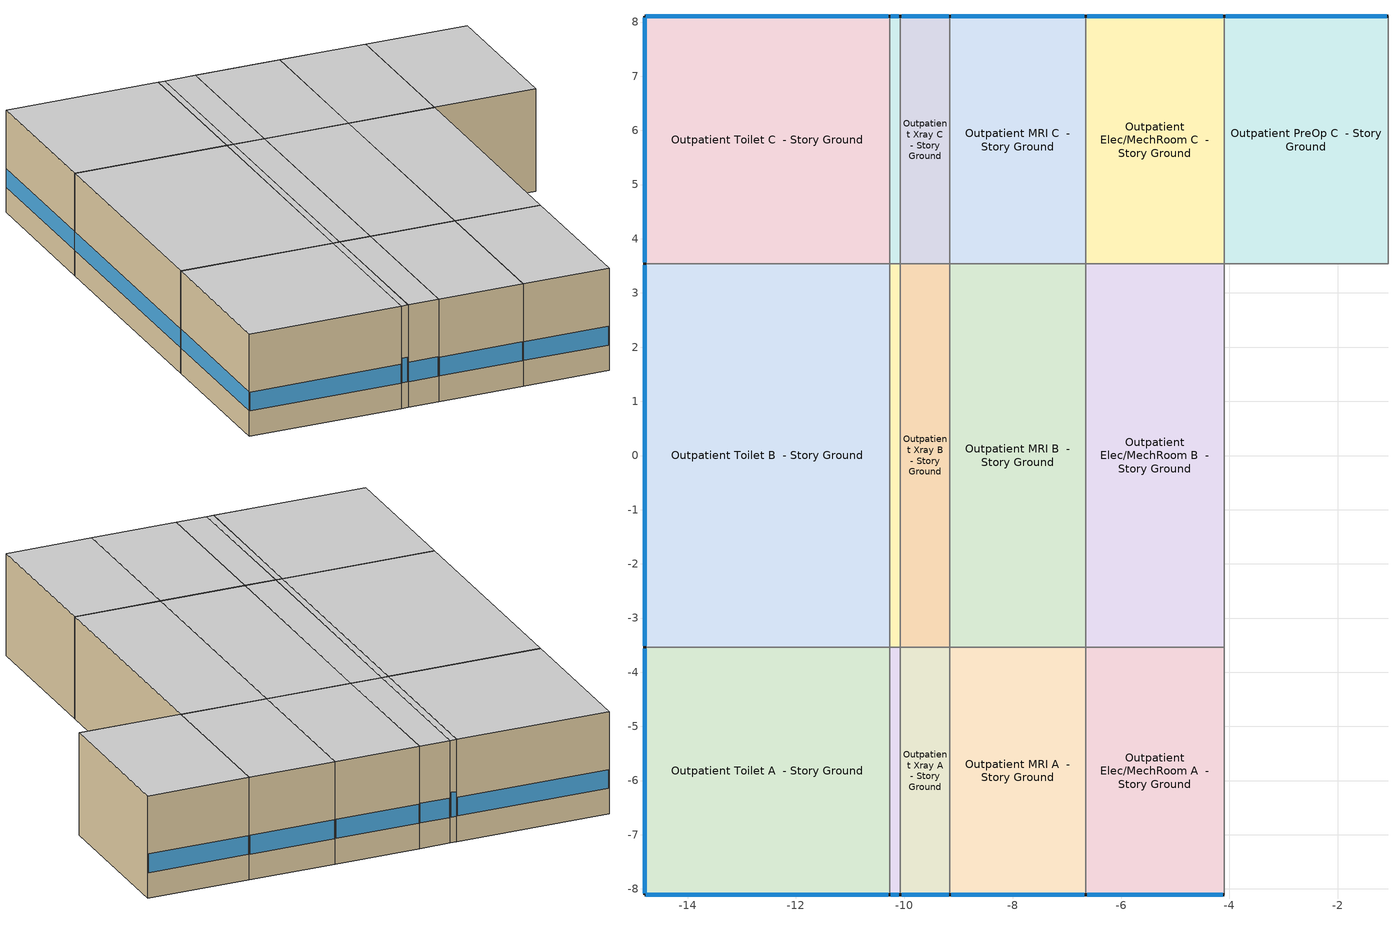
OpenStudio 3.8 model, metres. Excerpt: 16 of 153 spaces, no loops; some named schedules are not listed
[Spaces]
Outpatient Toilet A  - Story Ground
 floor ground (Foundation F 126 Perim 91 Area 2068): -14.8,-8.11 -14.8,-3.54 -10.27,-3.54 -10.27,-8.11 z0
 wall outside: -14.8,-3.54 -14.8,-8.11 -10.27,-8.11 z0:3.05
 wall to Outpatient Toilet B  - Story Ground: -10.27,-3.54 -14.8,-3.54 z0:3.05
 wall to Outpatient Cafe A  - Story Ground: -10.27,-8.11 -10.27,-3.54 z0:3.05
 window (Window U-0.75 SHGC 0.48): -14.8,-3.56 -14.8,-8.08 / -14.77,-8.11 -10.3,-8.11 z0.76:1.32
 ceiling adiabatic (Typical Interior Ceiling): -10.27,-8.11 -10.27,-3.54 -14.8,-3.54 -14.8,-8.11 z3.05
Outpatient Toilet B  - Story Ground
 floor ground (Foundation F 126 Perim 707 Area 320): -14.8,-3.54 -14.8,3.54 -10.27,3.54 -10.27,-3.54 z0
 wall outside: -14.8,3.54 -14.8,-3.54 z0:3.05
 wall to Outpatient Toilet C  - Story Ground: -10.27,3.54 -14.8,3.54 z0:3.05
 wall to Outpatient Cafe B  - Story Ground: -10.27,-3.54 -10.27,3.54 z0:3.05
 window (Window U-0.75 SHGC 0.48): -14.8,3.51 -14.8,-3.51 z0.76:1.31
 ceiling adiabatic (Typical Interior Ceiling): -10.27,-3.54 -10.27,3.54 -14.8,3.54 -14.8,-3.54 z3.05
Outpatient Toilet C  - Story Ground
 floor ground (Foundation F 126 Perim 91 Area 2068): -14.8,3.54 -14.8,8.11 -10.27,8.11 -10.27,3.54 z0
 wall outside: -10.27,8.11 -14.8,8.11 -14.8,3.54 z0:3.05
 wall to Outpatient Cafe C  - Story Ground: -10.27,3.54 -10.27,8.11 z0:3.05
 window (Window U-0.75 SHGC 0.48): -14.8,8.08 -14.8,3.56 / -10.3,8.11 -14.77,8.11 z0.76:1.32
 ceiling adiabatic (Typical Interior Ceiling): -10.27,3.54 -10.27,8.11 -14.8,8.11 -14.8,3.54 z3.05
Outpatient Cafe A  - Story Ground
 floor ground (Foundation F 126 Perim 02 Area 091): -10.27,-8.11 -10.27,-3.54 -10.07,-3.54 -10.07,-8.11 z0
 wall outside: -10.27,-8.11 -10.07,-8.11 z0:3.05
 wall to Outpatient Cafe B  - Story Ground: -10.07,-3.54 -10.27,-3.54 z0:3.05
 wall to Outpatient Xray A  - Story Ground: -10.07,-8.11 -10.07,-3.54 z0:3.05
 window (Window U-0.75 SHGC 0.48): -10.25,-8.11 -10.1,-8.11 z0.76:1.5
 ceiling adiabatic (Typical Interior Ceiling): -10.07,-8.11 -10.07,-3.54 -10.27,-3.54 -10.27,-8.11 z3.05
Outpatient Cafe B  - Story Ground
 floor ground (Foundation F 126 Perim 0 Area 14): -10.27,-3.54 -10.27,3.54 -10.07,3.54 -10.07,-3.54 z0
 wall to Outpatient Cafe C  - Story Ground: -10.07,3.54 -10.27,3.54 z0:3.05
 wall to Outpatient Xray B  - Story Ground: -10.07,-3.54 -10.07,3.54 z0:3.05
 ceiling adiabatic (Typical Interior Ceiling): -10.07,-3.54 -10.07,3.54 -10.27,3.54 -10.27,-3.54 z3.05
Outpatient Cafe C  - Story Ground
 floor ground (Foundation F 126 Perim 02 Area 091): -10.27,3.54 -10.27,8.11 -10.07,8.11 -10.07,3.54 z0
 wall outside: -10.07,8.11 -10.27,8.11 z0:3.05
 wall to Outpatient Xray C  - Story Ground: -10.07,3.54 -10.07,8.11 z0:3.05
 window (Window U-0.75 SHGC 0.48): -10.1,8.11 -10.25,8.11 z0.76:1.5
 ceiling adiabatic (Typical Interior Ceiling): -10.07,3.54 -10.07,8.11 -10.27,8.11 -10.27,3.54 z3.05
Outpatient Xray A  - Story Ground
 floor ground (Foundation F 126 Perim 091 Area 418): -10.07,-8.11 -10.07,-3.54 -9.16,-3.54 -9.16,-8.11 z0
 wall outside: -10.07,-8.11 -9.16,-8.11 z0:3.05
 wall to Outpatient Xray B  - Story Ground: -9.16,-3.54 -10.07,-3.54 z0:3.05
 wall to Outpatient MRI A  - Story Ground: -9.16,-8.11 -9.16,-3.54 z0:3.05
 window (Window U-0.75 SHGC 0.48): -10.05,-8.11 -9.18,-8.11 z0.76:1.34
 ceiling adiabatic (Typical Interior Ceiling): -9.16,-8.11 -9.16,-3.54 -10.07,-3.54 -10.07,-8.11 z3.05
Outpatient Xray B  - Story Ground
 floor ground (Foundation F 126 Perim 0 Area 647): -10.07,-3.54 -10.07,3.54 -9.16,3.54 -9.16,-3.54 z0
 wall to Outpatient Xray C  - Story Ground: -9.16,3.54 -10.07,3.54 z0:3.05
 wall to Outpatient MRI B  - Story Ground: -9.16,-3.54 -9.16,3.54 z0:3.05
 ceiling adiabatic (Typical Interior Ceiling): -9.16,-3.54 -9.16,3.54 -10.07,3.54 -10.07,-3.54 z3.05
Outpatient Xray C  - Story Ground
 floor ground (Foundation F 126 Perim 091 Area 418): -10.07,3.54 -10.07,8.11 -9.16,8.11 -9.16,3.54 z0
 wall outside: -9.16,8.11 -10.07,8.11 z0:3.05
 wall to Outpatient MRI C  - Story Ground: -9.16,3.54 -9.16,8.11 z0:3.05
 window (Window U-0.75 SHGC 0.48): -9.18,8.11 -10.05,8.11 z0.76:1.34
 ceiling adiabatic (Typical Interior Ceiling): -9.16,3.54 -9.16,8.11 -10.07,8.11 -10.07,3.54 z3.05
Outpatient MRI A  - Story Ground
 floor ground (Foundation F 126 Perim 251 Area 1147): -9.16,-8.11 -9.16,-3.54 -6.65,-3.54 -6.65,-8.11 z0
 wall outside: -9.16,-8.11 -6.65,-8.11 z0:3.05
 wall to Outpatient MRI B  - Story Ground: -6.65,-3.54 -9.16,-3.54 z0:3.05
 wall to Outpatient Elec/MechRoom A  - Story Ground: -6.65,-8.11 -6.65,-3.54 z0:3.05
 window (Window U-0.75 SHGC 0.48): -9.13,-8.11 -6.68,-8.11 z0.76:1.32
 ceiling adiabatic (Typical Interior Ceiling): -6.65,-8.11 -6.65,-3.54 -9.16,-3.54 -9.16,-8.11 z3.05
Outpatient MRI B  - Story Ground
 floor ground (Foundation F 126 Perim 0 Area 1774): -9.16,-3.54 -9.16,3.54 -6.65,3.54 -6.65,-3.54 z0
 wall to Outpatient MRI C  - Story Ground: -6.65,3.54 -9.16,3.54 z0:3.05
 wall to Outpatient Elec/MechRoom B  - Story Ground: -6.65,-3.54 -6.65,3.54 z0:3.05
 ceiling adiabatic (Typical Interior Ceiling): -6.65,-3.54 -6.65,3.54 -9.16,3.54 -9.16,-3.54 z3.05
Outpatient MRI C  - Story Ground
 floor ground (Foundation F 126 Perim 251 Area 1147): -9.16,3.54 -9.16,8.11 -6.65,8.11 -6.65,3.54 z0
 wall outside: -6.65,8.11 -9.16,8.11 z0:3.05
 wall to Outpatient Elec/MechRoom C  - Story Ground: -6.65,3.54 -6.65,8.11 z0:3.05
 window (Window U-0.75 SHGC 0.48): -6.68,8.11 -9.13,8.11 z0.76:1.32
 ceiling adiabatic (Typical Interior Ceiling): -6.65,3.54 -6.65,8.11 -9.16,8.11 -9.16,3.54 z3.05
Outpatient Elec/MechRoom A  - Story Ground
 floor ground (Foundation F 126 Perim 255 Area 1168): -6.65,-8.11 -6.65,-3.54 -4.1,-3.54 -4.1,-8.11 z0
 wall outside: -6.65,-8.11 -4.1,-8.11 z0:3.05
 wall to Outpatient Elec/MechRoom B  - Story Ground: -4.1,-3.54 -6.65,-3.54 z0:3.05
 wall to Outpatient PreOp A  - Story Ground: -4.1,-8.11 -4.1,-3.54 z0:3.05
 window (Window U-0.75 SHGC 0.48): -6.63,-8.11 -4.12,-8.11 z0.76:1.32
 ceiling adiabatic (Typical Interior Ceiling): -4.1,-8.11 -4.1,-3.54 -6.65,-3.54 -6.65,-8.11 z3.05
Outpatient Elec/MechRoom B  - Story Ground
 floor ground (Foundation F 126 Perim 0 Area 1807): -6.65,-3.54 -6.65,3.54 -4.1,3.54 -4.1,-3.54 z0
 wall to Outpatient Elec/MechRoom C  - Story Ground: -4.1,3.54 -6.65,3.54 z0:3.05
 wall to Outpatient PreOp B  - Story Ground: -4.1,-3.54 -4.1,3.54 z0:3.05
 ceiling adiabatic (Typical Interior Ceiling): -4.1,-3.54 -4.1,3.54 -6.65,3.54 -6.65,-3.54 z3.05
Outpatient Elec/MechRoom C  - Story Ground
 floor ground (Foundation F 126 Perim 255 Area 1168): -6.65,3.54 -6.65,8.11 -4.1,8.11 -4.1,3.54 z0
 wall outside: -4.1,8.11 -6.65,8.11 z0:3.05
 wall to Outpatient PreOp C  - Story Ground: -4.1,3.54 -4.1,8.11 z0:3.05
 window (Window U-0.75 SHGC 0.48): -4.12,8.11 -6.63,8.11 z0.76:1.32
 ceiling adiabatic (Typical Interior Ceiling): -4.1,3.54 -4.1,8.11 -6.65,8.11 -6.65,3.54 z3.05
Outpatient PreOp C  - Story Ground
 floor ground (Foundation F 126 Perim 302 Area 1382): -4.1,3.54 -4.1,8.11 -1.07,8.11 -1.07,3.54 z0
 wall outside: -1.07,8.11 -4.1,8.11 z0:3.05
 wall to Outpatient Stair C  - Story Ground: -1.07,3.54 -1.07,8.11 z0:3.05
 wall to Outpatient PreOp B  - Story Ground: -4.1,3.54 -1.07,3.54 z0:3.05
 window (Window U-0.75 SHGC 0.48): -1.1,8.11 -4.07,8.11 z0.76:1.32
 ceiling adiabatic (Typical Interior Ceiling): -1.07,3.54 -1.07,8.11 -4.1,8.11 -4.1,3.54 z3.05
[Site]
Baltimore Washingto_MD_USA: Latitude {deg}=39.17; Longitude {deg}=-76.68; Time Zone {hr}=-5; Elevation {m}=47; Terrain=City
[Site:WaterMainsTemperature]
Calculation Method=Correlation; Annual Average Outdoor Air Temperature {C}=13.67; Maximum Difference In Monthly Average Outdoor Air Temperatures {deltaC}=25.27
[SizingPeriod:DesignDay] Barometric Pressure {Pa}=100762; Rain Indicator=No; Snow Indicator=No; Day of Month=21; Daylight Saving Time Indicator=No; Humidity Condition Type=Wetbulb; Dry-Bulb Temperature Range Modifier Type=DefaultMultipliers
Name | Maximum Dry-Bulb Temperature {C} | Daily Dry-Bulb Temperature Range {deltaC} | Wind Speed {m/s} | Wind Direction {deg} | Month | Day Type | Wetbulb or DewPoint at Maximum Dry-Bulb {C} | Solar Model Indicator | ASHRAE Clear Sky Optical Depth for Beam Irradiance | ASHRAE Clear Sky Optical Depth for Diffuse Irradiance | Sky Clearness
Baltimore Washingto Ann Clg .4% Condns DB=>MWB 1 | 34.4 | 10.3 | 4.4 | 280 | 7 | SummerDesignDay | 23.8 | ASHRAETau | 0.455 | 2.129
Baltimore Washingto Ann Clg .4% Condns WB=>MDB 1 | 31.5 | 10.3 | 4.4 | 280 | 7 | SummerDesignDay | 25.6 | ASHRAETau | 0.455 | 2.129
Baltimore Washingto Ann Htg 99.6% Condns DB 1 | -10 | 0 | 3.8 | 290 | 1 | WinterDesignDay | -10 | ASHRAEClearSky |  |  | 0
Baltimore Washingto August .4% Condns DB=>MCWB 1 | 36 | 10.1 | 4.4 | 280 | 8 | SummerDesignDay | 24.3 | ASHRAETau | 0.44 | 2.186
[ClimateZones]
Climate Zone Institution Name 1=ASHRAE; Climate Zone Document Name 1=ANSI/ASHRAE Standard 169; Climate Zone Document Year 1=2006; Climate Zone Value 1=ASHRAE 169-2013-4A
[Building]
ComStock DOE Ref 1980-2004|Outpatient: North Axis {deg}=90; Default Construction Set=ComStock DOE Ref 1980-2004 - Outpatient - ASHRAE 169-2013-4A; Default Schedule Set=Building Default Schedule Set; Standards Building Type=Outpatient
[Site:GroundTemperature:FCfactorMethod]
January Ground Temperature {C}=14; February Ground Temperature {C}=7.3; March Ground Temperature {C}=3.3; April Ground Temperature {C}=1.2; May Ground Temperature {C}=-0.2; June Ground Temperature {C}=5.6; July Ground Temperature {C}=10.9; August Ground Temperature {C}=16.1; September Ground Temperature {C}=21.7; October Ground Temperature {C}=25; November Ground Temperature {C}=24.8; December Ground Temperature {C}=19.9
[Construction:FfactorGroundFloor] F-Factor {W/m-K}=1.26344
Name | Area {m2} | PerimeterExposed {m}
Foundation F 126 Perim 91 Area 2068 | 20.6821 | 9.09563
Foundation F 126 Perim 091 Area 418 | 4.17928 | 0.914102
Foundation F 126 Perim 251 Area 1147 | 11.4662 | 2.50792
Foundation F 126 Perim 0 Area 1774 | 17.7412 | 0
Foundation F 126 Perim 302 Area 1382 | 13.8238 | 3.02357
Foundation F 126 Perim 02 Area 091 | 0.907654 | 0.198524
Foundation F 126 Perim 0 Area 647 | 6.4664 | 0
Foundation F 126 Perim 0 Area 14 | 1.40437 | 0
Foundation F 126 Perim 707 Area 320 | 32.0004 | 7.07405
Foundation F 126 Perim 0 Area 1807 | 18.0728 | 0
Foundation F 126 Perim 255 Area 1168 | 11.6805 | 2.5548
[DefaultConstructionSet]
ComStock DOE Ref 1980-2004 - Outpatient - ASHRAE 169-2013-4A: Default Exterior Surface Constructions=Default Surface Constructions 1; Default Interior Surface Constructions=Default Surface Constructions 2; Default Ground Contact Surface Constructions=Default Surface Constructions 3; Default Exterior SubSurface Constructions=Default Sub Surface Constructions 1; Default Interior SubSurface Constructions=Default Sub Surface Constructions 2; Interior Partition Construction=Typical Interior Partition
[DefaultSurfaceConstructions]
Name | Floor Construction | Wall Construction | Roof Ceiling Construction
Default Surface Constructions 1 | Typical Insulated Exterior Mass Floor | Typical Insulated Exterior Mass Wall R-8.33 | Typical IEAD Roof R-17.24
Default Surface Constructions 2 | Typical Interior Floor | Typical Interior Wall | Typical Interior Ceiling
Default Surface Constructions 3 | Typical Insulated Carpeted 6in Slab Floor | Typical Insulated Basement Mass Wall R-9.01
[Construction]
Typical Insulated Exterior Mass Floor: Typical Insulation R-9.06, 4 in. Normalweight Concrete Floor, Typical Carpet Pad
Typical IEAD Roof R-17.24: Roof Membrane, Typical Insulation R-16.12, Metal Roof Surface
Typical Interior Floor: 100mm Normalweight concrete floor, CP02 CARPET PAD
Typical Interior Wall: G01 13mm gypsum board, G01 13mm gypsum board
Typical Interior Ceiling: CP02 CARPET PAD, 100mm Normalweight concrete floor
Typical Insulated Carpeted 6in Slab Floor: 6 in. Normalweight Concrete Floor, Typical Carpet Pad
Typical Insulated Basement Mass Wall R-9.01: Typical Insulation R-7.46, 8 in. Concrete Block Basement Wall
U 0.59 SHGC 0.36 Simple Glazing Window U-0.59 SHGC 0.36: U 0.59 SHGC 0.36 Simple Glazing U-0.59 SHGC 0.36
U 0.59 SHGC 0.36 Simple Glazing Window U-0.59 SHGC 0.36 1: U 0.59 SHGC 0.36 Simple Glazing U-0.59 SHGC 0.36 1
Typical Insulated Metal Door: F08 Metal surface, Typical Insulation R-5.94
U 0.88 SHGC 0.16 Sgl Ref-A-L Clr 6mm: REF A CLEAR LO 6MM
Typical Overhead Door: Typical Insulation R-5.94
Typical Interior Window: Clear 3mm
Typical Interior Door; Typical Interior Partition: G05 25mm wood
Typical Insulated Exterior Mass Wall R-8.33: 1IN Stucco, 8IN CONCRETE HW RefBldg, Typical Insulation R-5.94, 1/2IN Gypsum
InteriorFurnishings 1: Std Wood 6inch 1
Window U-0.75 SHGC 0.48: Simple Glazing Double - No LowE - Tinted/Reflective - Aluminum
[Material:NoMass] Roughness=Smooth; Thermal Absorptance=0.9; Solar Absorptance=0.7
Name | Thermal Resistance {m2-K/W} | Visible Absorptance
Typical Insulation R-9.06 | 1.59504 | 0.7
Typical Carpet Pad; CP02 CARPET PAD | 0.21648 | 0.8
Typical Insulation R-16.12 | 2.83962 | 0.7
Typical Insulation R-7.46 | 1.31358 | 0.7
Typical Insulation R-5.94 | 1.04695 | 0.7
[Material] Thermal Absorptance=0.9
Name | Roughness | Thickness {m} | Conductivity {W/m-K} | Density {kg/m3} | Specific Heat {J/kg-K} | Solar Absorptance | Visible Absorptance
4 in. Normalweight Concrete Floor | MediumRough | 0.1016 | 2.31 | 2322 | 832 | 0.7 | 0.7
Roof Membrane | VeryRough | 0.0095 | 0.16 | 1121.29 | 1460 | 0.7 | 0.7
Metal Roof Surface; F08 Metal surface | Smooth | 0.0008 | 45.28 | 7824 | 500 | 0.7 | 0.7
100mm Normalweight concrete floor | MediumRough | 0.1016 | 2.31045 | 2322 | 832.557 | 0.7 | 0.7
G01 13mm gypsum board | Smooth | 0.0127 | 0.160031 | 800.001 | 1090.73 | 0.7 | 0.5
6 in. Normalweight Concrete Floor | MediumRough | 0.1524 | 2.31 | 2322 | 832 | 0.7 | 0.7
8 in. Concrete Block Basement Wall | MediumRough | 0.2032 | 1.326 | 1842 | 912 | 0.7 | 0.7
G05 25mm wood | MediumSmooth | 0.0254 | 0.15 | 608 | 1630 | 0.5 | 0.5
1IN Stucco | Smooth | 0.0253 | 0.6918 | 1858 | 837 | 0.7 | 0.92
8IN CONCRETE HW RefBldg | Rough | 0.2032 | 1.311 | 2240 | 836.8 | 0.7 | 0.7
1/2IN Gypsum | Smooth | 0.0127 | 0.16 | 784.9 | 830 | 0.4 | 0.4
Std Wood 6inch 1 | MediumSmooth | 0.15 | 0.12 | 540 | 1210 | 0.7 | 0.7
[DefaultSubSurfaceConstructions]
Name | Fixed Window Construction | Operable Window Construction | Door Construction | Glass Door Construction | Overhead Door Construction | Tubular Daylight Dome Construction | Tubular Daylight Diffuser Construction
Default Sub Surface Constructions 1 | U 0.59 SHGC 0.36 Simple Glazing Window U-0.59 SHGC 0.36 | U 0.59 SHGC 0.36 Simple Glazing Window U-0.59 SHGC 0.36 1 | Typical Insulated Metal Door | U 0.88 SHGC 0.16 Sgl Ref-A-L Clr 6mm | Typical Overhead Door | Typical Interior Window | Typical Interior Window
Default Sub Surface Constructions 2 | Typical Interior Window | Typical Interior Window | Typical Interior Door
[WindowMaterial:SimpleGlazingSystem]
Name | U-Factor {W/m2-K} | Solar Heat Gain Coefficient | Visible Transmittance
U 0.59 SHGC 0.36 Simple Glazing U-0.59 SHGC 0.36; U 0.59 SHGC 0.36 Simple Glazing U-0.59 SHGC 0.36 1 | 3.35018 | 0.36 | 0.27
Simple Glazing Double - No LowE - Tinted/Reflective - Aluminum | 4.25302 | 0.484 | 0.411
[WindowMaterial:Glazing] Optical Data Type=SpectralAverage; Infrared Transmittance at Normal Incidence=0; Front Side Infrared Hemispherical Emissivity=0.84; Conductivity {W/m-K}=0.9; Dirt Correction Factor for Solar and Visible Transmittance=1; Solar Diffusing=No
Name | Thickness {m} | Solar Transmittance at Normal Incidence | Front Side Solar Reflectance at Normal Incidence | Back Side Solar Reflectance at Normal Incidence | Visible Transmittance at Normal Incidence | Front Side Visible Reflectance at Normal Incidence | Back Side Visible Reflectance at Normal Incidence | Back Side Infrared Hemispherical Emissivity
REF A CLEAR LO 6MM | 0.006 | 0.066 | 0.341 | 0.493 | 0.08 | 0.41 | 0.37 | 0.4
Clear 3mm | 0.003 | 0.837 | 0.075 | 0.075 | 0.898 | 0.081 | 0.081 | 0.84
[SpaceType] Standards Building Type=Outpatient
Name | Default Schedule Set | Design Specification Outdoor Air Object | Standards Space Type
Outpatient Cafe - ComStock DOE Ref 1980-2004 | Outpatient Cafe Schedule Set | Outpatient Cafe Ventilation | Cafe
Outpatient MRI - ComStock DOE Ref 1980-2004 | Outpatient MRI Schedule Set | Outpatient MRI Ventilation | MRI
Outpatient Elec/MechRoom - ComStock DOE Ref 1980-2004 | Outpatient Elec/MechRoom Schedule Set | Outpatient Elec/MechRoom Ventilation | Elec/MechRoom
Outpatient PreOp - ComStock DOE Ref 1980-2004 | Outpatient PreOp Schedule Set | Outpatient PreOp Ventilation | PreOp
Outpatient Toilet - ComStock DOE Ref 1980-2004 | Outpatient Toilet Schedule Set | Outpatient Toilet Ventilation | Toilet
Outpatient Xray - ComStock DOE Ref 1980-2004 | Outpatient Xray Schedule Set | Outpatient Xray Ventilation | Xray
[BuildingStory]
Story Ground: Nominal Z Coordinate {m}=0; Nominal Floor to Floor Height {m}=3.048
[Space] Building Story=Story Ground
Name | Space Type | Thermal Zone
Outpatient Toilet A  - Story Ground | Outpatient Toilet - ComStock DOE Ref 1980-2004 | Zone Outpatient Toilet A  - Story Ground
Outpatient Toilet B  - Story Ground | Outpatient Toilet - ComStock DOE Ref 1980-2004 | Zone Outpatient Toilet B  - Story Ground
Outpatient Toilet C  - Story Ground | Outpatient Toilet - ComStock DOE Ref 1980-2004 | Zone Outpatient Toilet C  - Story Ground
Outpatient Cafe A  - Story Ground | Outpatient Cafe - ComStock DOE Ref 1980-2004 | Zone Outpatient Cafe A  - Story Ground
Outpatient Cafe B  - Story Ground | Outpatient Cafe - ComStock DOE Ref 1980-2004 | Zone Outpatient Cafe B  - Story Ground
Outpatient Cafe C  - Story Ground | Outpatient Cafe - ComStock DOE Ref 1980-2004 | Zone Outpatient Cafe C  - Story Ground
Outpatient Xray A  - Story Ground | Outpatient Xray - ComStock DOE Ref 1980-2004 | Zone Outpatient Xray A  - Story Ground
Outpatient Xray B  - Story Ground | Outpatient Xray - ComStock DOE Ref 1980-2004 | Zone Outpatient Xray B  - Story Ground
Outpatient Xray C  - Story Ground | Outpatient Xray - ComStock DOE Ref 1980-2004 | Zone Outpatient Xray C  - Story Ground
Outpatient MRI A  - Story Ground | Outpatient MRI - ComStock DOE Ref 1980-2004 | Zone Outpatient MRI A  - Story Ground
Outpatient MRI B  - Story Ground | Outpatient MRI - ComStock DOE Ref 1980-2004 | Zone Outpatient MRI B  - Story Ground
Outpatient MRI C  - Story Ground | Outpatient MRI - ComStock DOE Ref 1980-2004 | Zone Outpatient MRI C  - Story Ground
Outpatient Elec/MechRoom A  - Story Ground | Outpatient Elec/MechRoom - ComStock DOE Ref 1980-2004 | Zone Outpatient Elec/MechRoom A  - Story Ground
Outpatient Elec/MechRoom B  - Story Ground | Outpatient Elec/MechRoom - ComStock DOE Ref 1980-2004 | Zone Outpatient Elec/MechRoom B  - Story Ground
Outpatient Elec/MechRoom C  - Story Ground | Outpatient Elec/MechRoom - ComStock DOE Ref 1980-2004 | Zone Outpatient Elec/MechRoom C  - Story Ground
Outpatient PreOp C  - Story Ground | Outpatient PreOp - ComStock DOE Ref 1980-2004 | Zone Outpatient PreOp C  - Story Ground
[ThermalZone] Multiplier=1; Use Ideal Air Loads=No
Name | Thermostat
Zone Outpatient Toilet A  - Story Ground | Outpatient Toilet - ComStock DOE Ref 1980-2004 Thermostat
Zone Outpatient Toilet B  - Story Ground | Outpatient Toilet - ComStock DOE Ref 1980-2004 Thermostat 1
Zone Outpatient Toilet C  - Story Ground | Outpatient Toilet - ComStock DOE Ref 1980-2004 Thermostat 2
Zone Outpatient Cafe A  - Story Ground | Outpatient Cafe - ComStock DOE Ref 1980-2004 Thermostat
Zone Outpatient Cafe B  - Story Ground | Outpatient Cafe - ComStock DOE Ref 1980-2004 Thermostat 2
Zone Outpatient Cafe C  - Story Ground | Outpatient Cafe - ComStock DOE Ref 1980-2004 Thermostat 4
Zone Outpatient Xray A  - Story Ground | Outpatient Xray - ComStock DOE Ref 1980-2004 Thermostat
Zone Outpatient Xray B  - Story Ground | Outpatient Xray - ComStock DOE Ref 1980-2004 Thermostat 2
Zone Outpatient Xray C  - Story Ground | Outpatient Xray - ComStock DOE Ref 1980-2004 Thermostat 4
Zone Outpatient MRI A  - Story Ground | Outpatient MRI - ComStock DOE Ref 1980-2004 Thermostat
Zone Outpatient MRI B  - Story Ground | Outpatient MRI - ComStock DOE Ref 1980-2004 Thermostat 1
Zone Outpatient MRI C  - Story Ground | Outpatient MRI - ComStock DOE Ref 1980-2004 Thermostat 2
Zone Outpatient Elec/MechRoom A  - Story Ground | Outpatient Elec/MechRoom - ComStock DOE Ref 1980-2004 Thermostat
Zone Outpatient Elec/MechRoom B  - Story Ground | Outpatient Elec/MechRoom - ComStock DOE Ref 1980-2004 Thermostat 1
Zone Outpatient Elec/MechRoom C  - Story Ground | Outpatient Elec/MechRoom - ComStock DOE Ref 1980-2004 Thermostat 2
Zone Outpatient PreOp C  - Story Ground | Outpatient PreOp - ComStock DOE Ref 1980-2004 Thermostat 2
[Lights:Definition] Design Level Calculation Method=Watts/Area; Fraction Visible=0.2; Return Air Fraction=0
Name | Watts per Space Floor Area {W/m2} | Fraction Radiant
Outpatient Cafe - ComStock DOE Ref 1980-2004 General Lights Definition | 4.47606 | 0.31
Outpatient Cafe - ComStock DOE Ref 1980-2004 Task Lights Definition | 1.62436 | 0.125
Outpatient Cafe - ComStock DOE Ref 1980-2004 Wall Wash Lights Definition | 4.26323 | 0.125
Outpatient MRI - ComStock DOE Ref 1980-2004 General Lights Definition; Outpatient Xray - ComStock DOE Ref 1980-2004 General Lights Definition | 6.48665 | 0.31
Outpatient Elec/MechRoom - ComStock DOE Ref 1980-2004 General Lights Definition | 4.99605 | 0.31
Outpatient Elec/MechRoom - ComStock DOE Ref 1980-2004 Task Lights Definition | 5.1427 | 0.125
Outpatient PreOp - ComStock DOE Ref 1980-2004 General Lights Definition | 3.00501 | 0.31
Outpatient PreOp - ComStock DOE Ref 1980-2004 Task Lights Definition | 26.7515 | 0.125
Outpatient Toilet - ComStock DOE Ref 1980-2004 General Lights Definition | 4.2354 | 0.31
Outpatient Toilet - ComStock DOE Ref 1980-2004 Wall Wash Lights Definition | 3.58146 | 0.125
[ElectricEquipment:Definition] Fraction Latent=0
Name | Design Level Calculation Method | Watts per Space Floor Area {W/m2} | Fraction Radiant | Fraction Lost | Design Level {W}
Outpatient Cafe Elec Equip Definition | Watts/Area | 10.7639 | 0.5 | 0
Outpatient Elec/MechRoom Elec Equip Definition | Watts/Area | 53.8196 | 0.5 | 0
Outpatient MRI Elec Equip Definition | Watts/Area | 573.716 | 0.5 | 0
Outpatient PreOp Elec Equip Definition | Watts/Area | 21.5278 | 0.5 | 0
Outpatient Toilet Elec Equip Definition | Watts/Area | 7.53474 | 0.3 | 0.7
Outpatient Xray Elec Equip Definition | Watts/Area | 13.9931 | 0.5 | 0
Elevator Lift Motor | EquipmentLevel |  | 0 | 1 | 14610
[ElectricEquipment]
Name | Electric Equipment Definition | Space or SpaceType | Schedule | Multiplier
Outpatient Cafe Elec Equip | Outpatient Cafe Elec Equip Definition | Outpatient Cafe - ComStock DOE Ref 1980-2004
Outpatient Elec/MechRoom Elec Equip | Outpatient Elec/MechRoom Elec Equip Definition | Outpatient Elec/MechRoom - ComStock DOE Ref 1980-2004
Outpatient MRI Elec Equip | Outpatient MRI Elec Equip Definition | Outpatient MRI - ComStock DOE Ref 1980-2004
Outpatient PreOp Elec Equip | Outpatient PreOp Elec Equip Definition | Outpatient PreOp - ComStock DOE Ref 1980-2004
Outpatient Toilet Elec Equip | Outpatient Toilet Elec Equip Definition | Outpatient Toilet - ComStock DOE Ref 1980-2004
Outpatient Xray Elec Equip | Outpatient Xray Elec Equip Definition | Outpatient Xray - ComStock DOE Ref 1980-2004
3 Elevator Lift Motors | Elevator Lift Motor | Outpatient Toilet B  - Story Ground | Elevator Schedule 1 | 3
[DesignSpecification:OutdoorAir]
Name | Outdoor Air Method | Outdoor Air Flow per Person {m3/s-person} | Outdoor Air Flow per Floor Area {m3/s-m2} | Outdoor Air Flow Air Changes per Hour {1/hr}
Outpatient Cafe Ventilation | Sum | 0.00943895
Outpatient Elec/MechRoom Ventilation; Outpatient Toilet Ventilation |  | 0 | 0 | 0
Outpatient MRI Ventilation; Outpatient Xray Ventilation | Sum |  | 0.001524
Outpatient PreOp Ventilation | Sum |  | 0.00169164
[DefaultScheduleSet]
Name | Number of People Schedule | People Activity Level Schedule | Lighting Schedule | Electric Equipment Schedule | Infiltration Schedule | Hours of Operation Schedule
Outpatient Cafe Schedule Set; Outpatient Elec/MechRoom Schedule Set; Outpatient PreOp Schedule Set; Outpatient Toilet Schedule Set | Outpatient Bldg Occ | Outpatient Activity | Outpatient Bldg Light | Outpatient Bldg Equip | Outpatient Infil
Outpatient MRI Schedule Set; Outpatient Xray Schedule Set | Outpatient Bldg Occ | Outpatient Activity | Outpatient Bldg Light | Outpatient Radiology Equip | Outpatient Infil
Building Default Schedule Set |  |  |  |  |  | Building Hours of Operation NonResidential
[People:Definition] Number of People Calculation Method=People/Area; Fraction Radiant=0.3
Name | People per Space Floor Area {person/m2}
Outpatient Cafe People Definition | 0.999967
Outpatient MRI People Definition; Outpatient Xray People Definition | 0.199993
Outpatient PreOp People Definition | 0.0999967
[People] Work Efficiency Schedule=Work Efficiency Schedule; Clothing Insulation Schedule=Clothing Schedule; Air Velocity Schedule=Air Velocity Schedule; Multiplier=1
Name | People Definition | Space or SpaceType
Outpatient Cafe People | Outpatient Cafe People Definition | Outpatient Cafe - ComStock DOE Ref 1980-2004
Outpatient MRI People | Outpatient MRI People Definition | Outpatient MRI - ComStock DOE Ref 1980-2004
Outpatient PreOp People | Outpatient PreOp People Definition | Outpatient PreOp - ComStock DOE Ref 1980-2004
Outpatient Xray People | Outpatient Xray People Definition | Outpatient Xray - ComStock DOE Ref 1980-2004
[Exterior:Lights:Definition]
Name | Design Level {W}
Parking Areas and Drives Def (W/ft^2) | 0.0497494
Building Facades Def (W/ft^2) | 0.25
Main Entries Def (W/ft) | 30
Other Doors Def (W/ft) | 25
[Exterior:Lights] Schedule=Always On Discrete; Control Option=AstronomicalClock
Name | Exterior Lights Definition | Multiplier
Parking Areas and Drives | Parking Areas and Drives Def (W/ft^2) | 75937.5
Building Facades | Building Facades Def (W/ft^2) | 3883.26
Main Entries | Main Entries Def (W/ft) | 8
Other Doors | Other Doors Def (W/ft) | 15.57
[ThermostatSetpoint:DualSetpoint] Heating Setpoint Temperature Schedule=Outpatient HtgSetp; Cooling Setpoint Temperature Schedule=Outpatient ClgSetp
Outpatient Cafe - ComStock DOE Ref 1980-2004 Thermostat; Outpatient Cafe - ComStock DOE Ref 1980-2004 Thermostat 2; Outpatient Cafe - ComStock DOE Ref 1980-2004 Thermostat 4; Outpatient Elec/MechRoom - ComStock DOE Ref 1980-2004 Thermostat; Outpatient Elec/MechRoom - ComStock DOE Ref 1980-2004 Thermostat 1; Outpatient Elec/MechRoom - ComStock DOE Ref 1980-2004 Thermostat 2; Outpatient MRI - ComStock DOE Ref 1980-2004 Thermostat; Outpatient MRI - ComStock DOE Ref 1980-2004 Thermostat 1; Outpatient MRI - ComStock DOE Ref 1980-2004 Thermostat 2; Outpatient PreOp - ComStock DOE Ref 1980-2004 Thermostat 2; Outpatient Toilet - ComStock DOE Ref 1980-2004 Thermostat; Outpatient Toilet - ComStock DOE Ref 1980-2004 Thermostat 1; Outpatient Toilet - ComStock DOE Ref 1980-2004 Thermostat 2; Outpatient Xray - ComStock DOE Ref 1980-2004 Thermostat; Outpatient Xray - ComStock DOE Ref 1980-2004 Thermostat 2; Outpatient Xray - ComStock DOE Ref 1980-2004 Thermostat 4
[InternalMass:Definition]
Internal Mass Definition 2: Construction=InteriorFurnishings 1; Design Level Calculation Method=SurfaceArea/Area; Surface Area per Space Floor Area=2
[InternalMass] Internal Mass Definition=Internal Mass Definition 2; Multiplier=1
Name | Space or SpaceType
Outpatient Toilet A  - Story Ground Mass | Outpatient Toilet A  - Story Ground
Outpatient Toilet C  - Story Ground Mass | Outpatient Toilet C  - Story Ground
Outpatient Xray C  - Story Ground Mass | Outpatient Xray C  - Story Ground
Outpatient MRI C  - Story Ground Mass | Outpatient MRI C  - Story Ground
Outpatient MRI B  - Story Ground Mass | Outpatient MRI B  - Story Ground
Outpatient Xray A  - Story Ground Mass | Outpatient Xray A  - Story Ground
Outpatient PreOp C  - Story Ground Mass | Outpatient PreOp C  - Story Ground
Outpatient Cafe A  - Story Ground Mass | Outpatient Cafe A  - Story Ground
Outpatient Xray B  - Story Ground Mass | Outpatient Xray B  - Story Ground
Outpatient Cafe B  - Story Ground Mass | Outpatient Cafe B  - Story Ground
Outpatient Toilet B  - Story Ground Mass | Outpatient Toilet B  - Story Ground
Outpatient Cafe C  - Story Ground Mass | Outpatient Cafe C  - Story Ground
Outpatient Elec/MechRoom B  - Story Ground Mass | Outpatient Elec/MechRoom B  - Story Ground
Outpatient Elec/MechRoom C  - Story Ground Mass | Outpatient Elec/MechRoom C  - Story Ground
Outpatient Elec/MechRoom A  - Story Ground Mass | Outpatient Elec/MechRoom A  - Story Ground
Outpatient MRI A  - Story Ground Mass | Outpatient MRI A  - Story Ground
[Lights] Fraction Replaceable=1
Name | Lights Definition | Space or SpaceType
Outpatient Cafe - ComStock DOE Ref 1980-2004 General Lighting | Outpatient Cafe - ComStock DOE Ref 1980-2004 General Lights Definition | Outpatient Cafe - ComStock DOE Ref 1980-2004
Outpatient Cafe - ComStock DOE Ref 1980-2004 Task Lighting | Outpatient Cafe - ComStock DOE Ref 1980-2004 Task Lights Definition | Outpatient Cafe - ComStock DOE Ref 1980-2004
Outpatient Cafe - ComStock DOE Ref 1980-2004 Wall Wash Lighting | Outpatient Cafe - ComStock DOE Ref 1980-2004 Wall Wash Lights Definition | Outpatient Cafe - ComStock DOE Ref 1980-2004
Outpatient MRI - ComStock DOE Ref 1980-2004 General Lighting | Outpatient MRI - ComStock DOE Ref 1980-2004 General Lights Definition | Outpatient MRI - ComStock DOE Ref 1980-2004
Outpatient Elec/MechRoom - ComStock DOE Ref 1980-2004 General Lighting | Outpatient Elec/MechRoom - ComStock DOE Ref 1980-2004 General Lights Definition | Outpatient Elec/MechRoom - ComStock DOE Ref 1980-2004
Outpatient Elec/MechRoom - ComStock DOE Ref 1980-2004 Task Lighting | Outpatient Elec/MechRoom - ComStock DOE Ref 1980-2004 Task Lights Definition | Outpatient Elec/MechRoom - ComStock DOE Ref 1980-2004
Outpatient PreOp - ComStock DOE Ref 1980-2004 General Lighting | Outpatient PreOp - ComStock DOE Ref 1980-2004 General Lights Definition | Outpatient PreOp - ComStock DOE Ref 1980-2004
Outpatient PreOp - ComStock DOE Ref 1980-2004 Task Lighting | Outpatient PreOp - ComStock DOE Ref 1980-2004 Task Lights Definition | Outpatient PreOp - ComStock DOE Ref 1980-2004
Outpatient Toilet - ComStock DOE Ref 1980-2004 General Lighting | Outpatient Toilet - ComStock DOE Ref 1980-2004 General Lights Definition | Outpatient Toilet - ComStock DOE Ref 1980-2004
Outpatient Toilet - ComStock DOE Ref 1980-2004 Wall Wash Lighting | Outpatient Toilet - ComStock DOE Ref 1980-2004 Wall Wash Lights Definition | Outpatient Toilet - ComStock DOE Ref 1980-2004
Outpatient Xray - ComStock DOE Ref 1980-2004 General Lighting | Outpatient Xray - ComStock DOE Ref 1980-2004 General Lights Definition | Outpatient Xray - ComStock DOE Ref 1980-2004
[SpaceInfiltration:DesignFlowRate] Design Flow Rate Calculation Method=Flow/ExteriorArea; Flow per Exterior Surface Area {m3/s-m2}=0.000619923; Velocity Term Coefficient=0
Name | Space or SpaceType | Schedule | Constant Term Coefficient | Temperature Term Coefficient | Velocity Squared Term Coefficient
Outpatient Toilet A  - Story Ground HVAC On Infiltration | Outpatient Toilet A  - Story Ground | Infiltration HVAC On Schedule | -0.0461 | 0.0053 | 0.0311
Outpatient Toilet A  - Story Ground HVAC Off Infiltration | Outpatient Toilet A  - Story Ground | Infiltration HVAC Off Schedule | 0 | 0.0174 | 0.0341
Outpatient Toilet C  - Story Ground HVAC On Infiltration | Outpatient Toilet C  - Story Ground | Infiltration HVAC On Schedule | -0.0461 | 0.0053 | 0.0311
Outpatient Toilet C  - Story Ground HVAC Off Infiltration | Outpatient Toilet C  - Story Ground | Infiltration HVAC Off Schedule | 0 | 0.0174 | 0.0341
Outpatient Xray C  - Story Ground HVAC On Infiltration | Outpatient Xray C  - Story Ground | Infiltration HVAC On Schedule | -0.0461 | 0.0053 | 0.0311
Outpatient Xray C  - Story Ground HVAC Off Infiltration | Outpatient Xray C  - Story Ground | Infiltration HVAC Off Schedule | 0 | 0.0174 | 0.0341
Outpatient MRI C  - Story Ground HVAC On Infiltration | Outpatient MRI C  - Story Ground | Infiltration HVAC On Schedule | -0.0461 | 0.0053 | 0.0311
Outpatient MRI C  - Story Ground HVAC Off Infiltration | Outpatient MRI C  - Story Ground | Infiltration HVAC Off Schedule | 0 | 0.0174 | 0.0341
Outpatient Xray A  - Story Ground HVAC On Infiltration | Outpatient Xray A  - Story Ground | Infiltration HVAC On Schedule | -0.0461 | 0.0053 | 0.0311
Outpatient Xray A  - Story Ground HVAC Off Infiltration | Outpatient Xray A  - Story Ground | Infiltration HVAC Off Schedule | 0 | 0.0174 | 0.0341
Outpatient PreOp C  - Story Ground HVAC On Infiltration | Outpatient PreOp C  - Story Ground | Infiltration HVAC On Schedule | -0.0461 | 0.0053 | 0.0311
Outpatient PreOp C  - Story Ground HVAC Off Infiltration | Outpatient PreOp C  - Story Ground | Infiltration HVAC Off Schedule | 0 | 0.0174 | 0.0341
Outpatient Cafe A  - Story Ground HVAC On Infiltration | Outpatient Cafe A  - Story Ground | Infiltration HVAC On Schedule | -0.0461 | 0.0053 | 0.0311
Outpatient Cafe A  - Story Ground HVAC Off Infiltration | Outpatient Cafe A  - Story Ground | Infiltration HVAC Off Schedule | 0 | 0.0174 | 0.0341
Outpatient Toilet B  - Story Ground HVAC On Infiltration | Outpatient Toilet B  - Story Ground | Infiltration HVAC On Schedule | -0.0461 | 0.0053 | 0.0311
Outpatient Toilet B  - Story Ground HVAC Off Infiltration | Outpatient Toilet B  - Story Ground | Infiltration HVAC Off Schedule | 0 | 0.0174 | 0.0341
Outpatient Cafe C  - Story Ground HVAC On Infiltration | Outpatient Cafe C  - Story Ground | Infiltration HVAC On Schedule | -0.0461 | 0.0053 | 0.0311
Outpatient Cafe C  - Story Ground HVAC Off Infiltration | Outpatient Cafe C  - Story Ground | Infiltration HVAC Off Schedule | 0 | 0.0174 | 0.0341
Outpatient Elec/MechRoom C  - Story Ground HVAC On Infiltration | Outpatient Elec/MechRoom C  - Story Ground | Infiltration HVAC On Schedule | -0.0461 | 0.0053 | 0.0311
Outpatient Elec/MechRoom C  - Story Ground HVAC Off Infiltration | Outpatient Elec/MechRoom C  - Story Ground | Infiltration HVAC Off Schedule | 0 | 0.0174 | 0.0341
Outpatient Elec/MechRoom A  - Story Ground HVAC On Infiltration | Outpatient Elec/MechRoom A  - Story Ground | Infiltration HVAC On Schedule | -0.0461 | 0.0053 | 0.0311
Outpatient Elec/MechRoom A  - Story Ground HVAC Off Infiltration | Outpatient Elec/MechRoom A  - Story Ground | Infiltration HVAC Off Schedule | 0 | 0.0174 | 0.0341
Outpatient MRI A  - Story Ground HVAC On Infiltration | Outpatient MRI A  - Story Ground | Infiltration HVAC On Schedule | -0.0461 | 0.0053 | 0.0311
Outpatient MRI A  - Story Ground HVAC Off Infiltration | Outpatient MRI A  - Story Ground | Infiltration HVAC Off Schedule | 0 | 0.0174 | 0.0341
[Schedule:Ruleset]
Name | Default Day Schedule | Summer Design Day Schedule | Winter Design Day Schedule
Outpatient Bldg Occ | Outpatient Bldg Occ Default | Outpatient Bldg Occ Summer Design Day | Outpatient Bldg Occ Winter Design Day
Outpatient Activity | Outpatient Activity Default | Outpatient Activity Summer Design Day | Outpatient Activity Winter Design Day
Outpatient Bldg Light | Outpatient Bldg Light Default | Outpatient Bldg Light Summer Design Day | Outpatient Bldg Light Winter Design Day
Outpatient Bldg Equip | Outpatient Bldg Equip Default | Outpatient Bldg Equip Summer Design Day | Outpatient Bldg Equip Winter Design Day
Outpatient Infil | Outpatient Infil Default | Outpatient Infil Summer Design Day | Outpatient Infil Winter Design Day
Clothing Schedule | Clothing Schedule Default Winter Clothes
Air Velocity Schedule | Air Velocity Schedule Default
Work Efficiency Schedule | Work Efficiency Schedule Default
Outpatient Radiology Equip | Outpatient Radiology Equip Default | Outpatient Radiology Equip Summer Design Day | Outpatient Radiology Equip Winter Design Day
Elevator Schedule 1 | 153 space(s) Occ Sch Default 1 | 153 space(s) Occ Sch Summer Design Day 1 | 153 space(s) Occ Sch Winter Design Day 1
Outpatient HtgSetp | Outpatient HtgSetp Default | Outpatient HtgSetp Summer Design Day | Outpatient HtgSetp Winter Design Day
Outpatient ClgSetp | Outpatient ClgSetp Default | Outpatient ClgSetp Summer Design Day | Outpatient ClgSetp Winter Design Day
Building Hours of Operation NonResidential | Building Hours of Operation NonResidential Default | Building Hours of Operation NonResidential Summer Design Day | Building Hours of Operation NonResidential Winter Design Day
Infiltration HVAC On Schedule | Zone Outpatient Hall B  - Story Top PSZ-AC Occ Sch Default 4 | Zone Outpatient Hall B  - Story Top PSZ-AC Occ Sch Summer Design Day 4 | Zone Outpatient Hall B  - Story Top PSZ-AC Occ Sch Winter Design Day 4
Infiltration HVAC Off Schedule | Infiltration HVAC Off Schedule Default Day Schedule | Infiltration HVAC Off Schedule Summer Design Day Schedule 1 | Infiltration HVAC Off Schedule Winter Design Day Schedule 1
[Schedule:Day]
Outpatient Bldg Occ Default: Average, 8, 0, 0.05, 8, 15, 0.06875, 8, 30, 0.0875, 8, 45, 0.10625, 9, 0, 0.125, 9, 15, 0.14375, 9, 30, 0.1625, 9, 45, 0.18125, 10, 0, 0.2, 10, 30, 0.2, 10, 45, 0.275, 11, 0, 0.35, 11, 15, 0.425, 11, 30, 0.5, 11, 45, 0.6, 12, 0, 0.7, 12, 15, 0.8, 12, 30, 0.9, 14, 0, 0.9, 14, 15, 0.85, 14, 30, 0.8, 14, 45, 0.75, 15, 0, 0.7, 15, 15, 0.65, 15, 30, 0.6, 15, 45, 0.55, 16, 0, 0.5, 16, 15, 0.4625, 16, 30, 0.425, 16, 45, 0.3875, 17, 0, 0.35, 17, 15, 0.3125, 17, 30, 0.275, 17, 45, 0.2375, 18, 0, 0.2, 18, 15, 0.18125, 18, 30, 0.1625, 18, 45, 0.14375, 19, 0, 0.125, 19, 15, 0.10625, 19, 30, 0.0875, 19, 45, 0.06875, 20, 0, 0.05, 24, 0, 0.05
Outpatient Bldg Occ Summer Design Day: 4, 0, 0.05, 6, 0, 0.2, 7, 0, 0.5, 18, 0, 0.9, 20, 0, 0.5, 22, 0, 0.2, 24, 0, 0.05
Outpatient Bldg Occ Winter Design Day: 8, 0, 0, 17, 0, 0.05, 24, 0, 0
Outpatient Activity Default: Average, 24, 0, 120
Outpatient Activity Winter Design Day; Outpatient Activity Summer Design Day: 24, 0, 120
153 space(s) Occ Sch Default 1: Average, 7, 30, 0, 7, 45, 0.0122005, 8, 0, 0.024401, 8, 15, 0.0366016, 8, 30, 0.0488021, 8, 45, 0.0366016, 9, 0, 0.024401, 9, 15, 0.0122005, 9, 30, 0, 9, 45, 0.024401, 10, 0, 0.0488021, 10, 15, 0.0732031, 10, 30, 0.0976042, 10, 45, 0.105738, 11, 0, 0.113872, 11, 15, 0.122005, 11, 30, 0.130139, 11, 45, 0.0976042, 12, 0, 0.0650695, 12, 15, 0.0325347, 12, 30, 0, 16, 0, 0, 16, 15, 0.0488021, 16, 30, 0.0976042, 16, 45, 0.0915039, 17, 0, 0.0854037, 17, 15, 0.0793034, 17, 30, 0.0732031, 17, 45, 0.0671029, 18, 0, 0.0610026, 18, 15, 0.0549024, 18, 30, 0.0488021, 18, 45, 0.0366016, 19, 0, 0.024401, 19, 15, 0.0122005, 19, 30, 0, 24, 0, 0
153 space(s) Occ Sch Summer Design Day 1; 153 space(s) Occ Sch Winter Design Day 1; Building Hours of Operation NonResidential Winter Design Day; Building Hours of Operation NonResidential Summer Design Day; Zone Outpatient Hall B  - Story Top PSZ-AC Occ Sch Summer Design Day 4; Zone Outpatient Hall B  - Story Top PSZ-AC Occ Sch Winter Design Day 4; Infiltration HVAC Off Schedule Default Day Schedule: 24, 0, 1
Outpatient HtgSetp Default: Average, 10, 0, 18.3, 15, 0, 21.1, 24, 0, 18.3
Outpatient HtgSetp Summer Design Day: 5, 0, 18.3, 18, 0, 21.1, 24, 0, 18.3
Outpatient HtgSetp Winter Design Day: 7, 0, 18.3, 15, 0, 21.1, 24, 0, 18.3
Outpatient ClgSetp Default: Average, 10, 0, 25, 15, 0, 22.2, 24, 0, 25
Outpatient ClgSetp Summer Design Day: 5, 0, 25, 18, 0, 22.2, 24, 0, 25
Outpatient ClgSetp Winter Design Day: 7, 0, 25, 15, 0, 22.2, 24, 0, 25
Building Hours of Operation NonResidential Default: 11, 0, 0, 17, 0, 1, 24, 0, 0
Zone Outpatient Hall B  - Story Top PSZ-AC Occ Sch Default 4; Infiltration HVAC Off Schedule Summer Design Day Schedule 1; Infiltration HVAC Off Schedule Winter Design Day Schedule 1: 24, 0, 0
[Schedule:Rule]
Schedule Rule 1: Schedule Ruleset=Outpatient Bldg Occ; Rule Order=1; Day Schedule=Outpatient Bldg Occ Sat Day; Apply Saturday=Yes; Date Specification Type=DateRange; Start Month=1; Start Day=1; End Month=12; End Day=31
Schedule Rule 2: Schedule Ruleset=Outpatient Bldg Occ; Rule Order=0; Day Schedule=Outpatient Bldg Occ WntrDsn|Sun Day; Date Specification Type=DateRange; Start Month=1; Start Day=1; End Month=12; End Day=31; Apply Sunday=Yes
153 space(s) Occ Sch Sunday Rule 1: Schedule Ruleset=Elevator Schedule 1; Rule Order=0; Day Schedule=153 space(s) Occ Sch Sunday 1; Date Specification Type=DateRange; Start Month=1; Start Day=1; End Month=12; End Day=31; Apply Sunday=Yes
153 space(s) Occ Sch Saturday Rule 1: Schedule Ruleset=Elevator Schedule 1; Rule Order=1; Day Schedule=153 space(s) Occ Sch Saturday 1; Apply Saturday=Yes; Date Specification Type=DateRange; Start Month=1; Start Day=1; End Month=12; End Day=31
Schedule Rule 11: Schedule Ruleset=Outpatient HtgSetp; Rule Order=0; Day Schedule=Outpatient HtgSetp Wknd Day; Apply Saturday=Yes; Date Specification Type=DateRange; Start Month=1; Start Day=1; End Month=12; End Day=31; Apply Sunday=Yes
Schedule Rule 12: Schedule Ruleset=Outpatient ClgSetp; Rule Order=0; Day Schedule=Outpatient ClgSetp Wknd Day; Apply Saturday=Yes; Date Specification Type=DateRange; Start Month=1; Start Day=1; End Month=12; End Day=31; Apply Sunday=Yes
Building Hours of Operation NonResidential Saturday Rule: Schedule Ruleset=Building Hours of Operation NonResidential; Rule Order=1; Day Schedule=Building Hours of Operation NonResidential Saturday; Apply Saturday=Yes; Date Specification Type=DateRange; Start Month=1; Start Day=1; End Month=12; End Day=31
Building Hours of Operation NonResidential Sunday Rule: Schedule Ruleset=Building Hours of Operation NonResidential; Rule Order=0; Day Schedule=Building Hours of Operation NonResidential Sunday; Date Specification Type=DateRange; Start Month=1; Start Day=1; End Month=12; End Day=31; Apply Sunday=Yes
autogen Outpatient Activity 0: Schedule Ruleset=Outpatient Activity; Rule Order=0; Day Schedule=autogen Outpatient Activity 0_day_sch; Apply Saturday=Yes; Date Specification Type=SpecificDates; Apply Sunday=Yes; Apply Monday=Yes; Apply Tuesday=Yes; Apply Wednesday=Yes; Apply Thursday=Yes; Apply Friday=Yes; Specific Month 1=1; Specific Day 1=6; Specific Month 2=1; Specific Day 2=13; Specific Month 3=1; Specific Day 3=20; Specific Month 4=1; Specific Day 4=27; Specific Month 5=2; Specific Day 5=3; Specific Month 6=2; Specific Day 6=10; Specific Month 7=2; Specific Day 7=17; Specific Month 8=2; Specific Day 8=24; Specific Month 9=3; Specific Day 9=3; Specific Month 10=3; Specific Day 10=10; Specific Month 11=3; Specific Day 11=17; Specific Month 12=3; Specific Day 12=24; Specific Month 13=3; Specific Day 13=31; Specific Month 14=4; Specific Day 14=7; Specific Month 15=4; Specific Day 15=14; Specific Month 16=4; Specific Day 16=21; Specific Month 17=4; Specific Day 17=28; Specific Month 18=5; Specific Day 18=5; Specific Month 19=5; Specific Day 19=12; Specific Month 20=5; Specific Day 20=19; Specific Month 21=5; Specific Day 21=26; Specific Month 22=6; Specific Day 22=2; Specific Month 23=6; Specific Day 23=9; Specific Month 24=6; Specific Day 24=16; Specific Month 25=6; Specific Day 25=23; Specific Month 26=6; Specific Day 26=30; Specific Month 27=7; Specific Day 27=7; Specific Month 28=7; Specific Day 28=14; Specific Month 29=7; Specific Day 29=21; Specific Month 30=7; Specific Day 30=28; Specific Month 31=8; Specific Day 31=4; Specific Month 32=8; Specific Day 32=11; Specific Month 33=8; Specific Day 33=18; Specific Month 34=8; Specific Day 34=25; Specific Month 35=9; Specific Day 35=1; Specific Month 36=9; Specific Day 36=8; Specific Month 37=9; Specific Day 37=15; Specific Month 38=9; Specific Day 38=22; Specific Month 39=9; Specific Day 39=29; Specific Month 40=10; Specific Day 40=6; Specific Month 41=10; Specific Day 41=13; Specific Month 42=10; Specific Day 42=20; Specific Month 43=10; Specific Day 43=27; Specific Month 44=11; Specific Day 44=3; Specific Month 45=11; Specific Day 45=10; Specific Month 46=11; Specific Day 46=17; Specific Month 47=11; Specific Day 47=24; Specific Month 48=12; Specific Day 48=1; Specific Month 49=12; Specific Day 49=8; Specific Month 50=12; Specific Day 50=15; Specific Month 51=12; Specific Day 51=22; Specific Month 52=12; Specific Day 52=29
autogen Outpatient Activity 1: Schedule Ruleset=Outpatient Activity; Rule Order=1; Day Schedule=autogen Outpatient Activity 1_day_sch; Apply Saturday=Yes; Date Specification Type=SpecificDates; Apply Sunday=Yes; Apply Monday=Yes; Apply Tuesday=Yes; Apply Wednesday=Yes; Apply Thursday=Yes; Apply Friday=Yes; Specific Month 1=1; Specific Day 1=7; Specific Month 2=1; Specific Day 2=14; Specific Month 3=1; Specific Day 3=21; Specific Month 4=1; Specific Day 4=28; Specific Month 5=2; Specific Day 5=4; Specific Month 6=2; Specific Day 6=11; Specific Month 7=2; Specific Day 7=18; Specific Month 8=2; Specific Day 8=25; Specific Month 9=3; Specific Day 9=4; Specific Month 10=3; Specific Day 10=11; Specific Month 11=3; Specific Day 11=18; Specific Month 12=3; Specific Day 12=25; Specific Month 13=4; Specific Day 13=1; Specific Month 14=4; Specific Day 14=8; Specific Month 15=4; Specific Day 15=15; Specific Month 16=4; Specific Day 16=22; Specific Month 17=4; Specific Day 17=29; Specific Month 18=5; Specific Day 18=6; Specific Month 19=5; Specific Day 19=13; Specific Month 20=5; Specific Day 20=20; Specific Month 21=5; Specific Day 21=27; Specific Month 22=6; Specific Day 22=3; Specific Month 23=6; Specific Day 23=10; Specific Month 24=6; Specific Day 24=17; Specific Month 25=6; Specific Day 25=24; Specific Month 26=7; Specific Day 26=1; Specific Month 27=7; Specific Day 27=8; Specific Month 28=7; Specific Day 28=15; Specific Month 29=7; Specific Day 29=22; Specific Month 30=7; Specific Day 30=29; Specific Month 31=8; Specific Day 31=5; Specific Month 32=8; Specific Day 32=12; Specific Month 33=8; Specific Day 33=19; Specific Month 34=8; Specific Day 34=26; Specific Month 35=9; Specific Day 35=2; Specific Month 36=9; Specific Day 36=9; Specific Month 37=9; Specific Day 37=16; Specific Month 38=9; Specific Day 38=23; Specific Month 39=9; Specific Day 39=30; Specific Month 40=10; Specific Day 40=7; Specific Month 41=10; Specific Day 41=14; Specific Month 42=10; Specific Day 42=21; Specific Month 43=10; Specific Day 43=28; Specific Month 44=11; Specific Day 44=4; Specific Month 45=11; Specific Day 45=11; Specific Month 46=11; Specific Day 46=18; Specific Month 47=11; Specific Day 47=25; Specific Month 48=12; Specific Day 48=2; Specific Month 49=12; Specific Day 49=9; Specific Month 50=12; Specific Day 50=16; Specific Month 51=12; Specific Day 51=23; Specific Month 52=12; Specific Day 52=30
autogen Schedule Rule 12 1: Schedule Ruleset=Outpatient ClgSetp; Rule Order=1; Day Schedule=autogen Schedule Rule 12 1_day_sch; Apply Saturday=Yes; Date Specification Type=SpecificDates; Apply Sunday=Yes; Apply Monday=Yes; Apply Tuesday=Yes; Apply Wednesday=Yes; Apply Thursday=Yes; Apply Friday=Yes; Specific Month 1=1; Specific Day 1=7; Specific Month 2=1; Specific Day 2=14; Specific Month 3=1; Specific Day 3=21; Specific Month 4=1; Specific Day 4=28; Specific Month 5=2; Specific Day 5=4; Specific Month 6=2; Specific Day 6=11; Specific Month 7=2; Specific Day 7=18; Specific Month 8=2; Specific Day 8=25; Specific Month 9=3; Specific Day 9=4; Specific Month 10=3; Specific Day 10=11; Specific Month 11=3; Specific Day 11=18; Specific Month 12=3; Specific Day 12=25; Specific Month 13=4; Specific Day 13=1; Specific Month 14=4; Specific Day 14=8; Specific Month 15=4; Specific Day 15=15; Specific Month 16=4; Specific Day 16=22; Specific Month 17=4; Specific Day 17=29; Specific Month 18=5; Specific Day 18=6; Specific Month 19=5; Specific Day 19=13; Specific Month 20=5; Specific Day 20=20; Specific Month 21=5; Specific Day 21=27; Specific Month 22=6; Specific Day 22=3; Specific Month 23=6; Specific Day 23=10; Specific Month 24=6; Specific Day 24=17; Specific Month 25=6; Specific Day 25=24; Specific Month 26=7; Specific Day 26=1; Specific Month 27=7; Specific Day 27=8; Specific Month 28=7; Specific Day 28=15; Specific Month 29=7; Specific Day 29=22; Specific Month 30=7; Specific Day 30=29; Specific Month 31=8; Specific Day 31=5; Specific Month 32=8; Specific Day 32=12; Specific Month 33=8; Specific Day 33=19; Specific Month 34=8; Specific Day 34=26; Specific Month 35=9; Specific Day 35=2; Specific Month 36=9; Specific Day 36=9; Specific Month 37=9; Specific Day 37=16; Specific Month 38=9; Specific Day 38=23; Specific Month 39=9; Specific Day 39=30; Specific Month 40=10; Specific Day 40=7; Specific Month 41=10; Specific Day 41=14; Specific Month 42=10; Specific Day 42=21; Specific Month 43=10; Specific Day 43=28; Specific Month 44=11; Specific Day 44=4; Specific Month 45=11; Specific Day 45=11; Specific Month 46=11; Specific Day 46=18; Specific Month 47=11; Specific Day 47=25; Specific Month 48=12; Specific Day 48=2; Specific Month 49=12; Specific Day 49=9; Specific Month 50=12; Specific Day 50=16; Specific Month 51=12; Specific Day 51=23; Specific Month 52=12; Specific Day 52=30
autogen Schedule Rule 11 1: Schedule Ruleset=Outpatient HtgSetp; Rule Order=1; Day Schedule=autogen Schedule Rule 11 1_day_sch; Apply Saturday=Yes; Date Specification Type=SpecificDates; Apply Sunday=Yes; Apply Monday=Yes; Apply Tuesday=Yes; Apply Wednesday=Yes; Apply Thursday=Yes; Apply Friday=Yes; Specific Month 1=1; Specific Day 1=7; Specific Month 2=1; Specific Day 2=14; Specific Month 3=1; Specific Day 3=21; Specific Month 4=1; Specific Day 4=28; Specific Month 5=2; Specific Day 5=4; Specific Month 6=2; Specific Day 6=11; Specific Month 7=2; Specific Day 7=18; Specific Month 8=2; Specific Day 8=25; Specific Month 9=3; Specific Day 9=4; Specific Month 10=3; Specific Day 10=11; Specific Month 11=3; Specific Day 11=18; Specific Month 12=3; Specific Day 12=25; Specific Month 13=4; Specific Day 13=1; Specific Month 14=4; Specific Day 14=8; Specific Month 15=4; Specific Day 15=15; Specific Month 16=4; Specific Day 16=22; Specific Month 17=4; Specific Day 17=29; Specific Month 18=5; Specific Day 18=6; Specific Month 19=5; Specific Day 19=13; Specific Month 20=5; Specific Day 20=20; Specific Month 21=5; Specific Day 21=27; Specific Month 22=6; Specific Day 22=3; Specific Month 23=6; Specific Day 23=10; Specific Month 24=6; Specific Day 24=17; Specific Month 25=6; Specific Day 25=24; Specific Month 26=7; Specific Day 26=1; Specific Month 27=7; Specific Day 27=8; Specific Month 28=7; Specific Day 28=15; Specific Month 29=7; Specific Day 29=22; Specific Month 30=7; Specific Day 30=29; Specific Month 31=8; Specific Day 31=5; Specific Month 32=8; Specific Day 32=12; Specific Month 33=8; Specific Day 33=19; Specific Month 34=8; Specific Day 34=26; Specific Month 35=9; Specific Day 35=2; Specific Month 36=9; Specific Day 36=9; Specific Month 37=9; Specific Day 37=16; Specific Month 38=9; Specific Day 38=23; Specific Month 39=9; Specific Day 39=30; Specific Month 40=10; Specific Day 40=7; Specific Month 41=10; Specific Day 41=14; Specific Month 42=10; Specific Day 42=21; Specific Month 43=10; Specific Day 43=28; Specific Month 44=11; Specific Day 44=4; Specific Month 45=11; Specific Day 45=11; Specific Month 46=11; Specific Day 46=18; Specific Month 47=11; Specific Day 47=25; Specific Month 48=12; Specific Day 48=2; Specific Month 49=12; Specific Day 49=9; Specific Month 50=12; Specific Day 50=16; Specific Month 51=12; Specific Day 51=23; Specific Month 52=12; Specific Day 52=30
[Schedule:Constant]
Always On Discrete: Value=1
